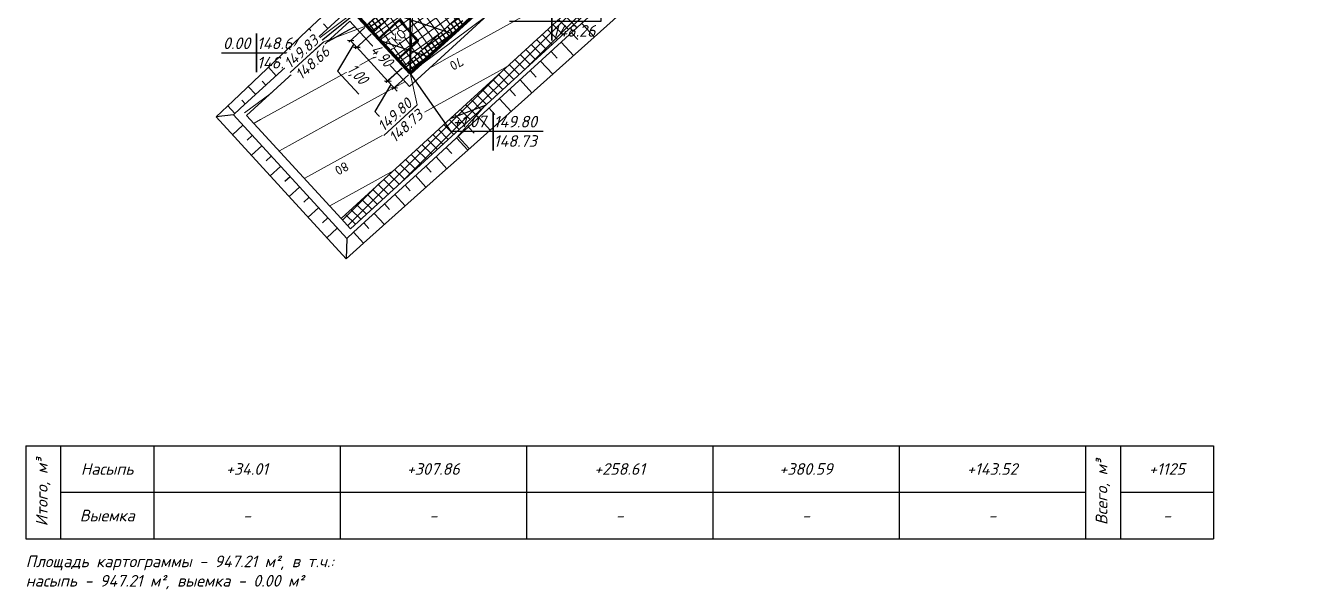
# Model space of a CAD drawing. Header units: metres. Extents: x 2306714 to 2308412, y 453204 to 454783.
# Drawn here: x 2306713.9 to 2306852, y 453204.1 to 453264.7 of the extents above; entities that cross this region are included whole.
import ezdxf
from ezdxf.enums import TextEntityAlignment as Align

# ---------------------------------------------------------------- set-up
doc = ezdxf.new("R2010")
doc.units = ezdxf.units.M
doc.linetypes.add('ACAD_ISO02W100', pattern=[15, 12, -3])
for name, color, linetype in [('АД_серый', 250, 'Continuous'), ('ВП АД', 7, 'Continuous'), ('ГП_здания', 7, 'Continuous'), ('ГП_ПЗМ', 7, 'Continuous'), ('ГП_ПЗМ @ 0.5 (1)', 7, 'Continuous'), ('ГП_Размеры проезд', 7, 'Continuous'), ('ПП_Дорога_Покрытия_Газон', 3, 'Continuous')]:
    doc.layers.add(name, color=color, linetype=linetype)
for name, color, linetype, lineweight in [('ГП_АД том 3.2.6', 250, 'Continuous', 40), ('ГП_Борт_БР100.20.8', 15, 'Continuous', 30), ('ГП_ВП', 1, 'Continuous', 40), ('ГП_Границы ЗУ', 1, 'Continuous', 50), ('ГП_Контур здания', 1, 'Continuous', 40), ('ПД_Проект_Штрих_Тротуар', 24, 'Continuous', 9), ('ТХ здания_НОП_текст', 5, 'Continuous', 25)]:
    doc.layers.add(name, color=color, linetype=linetype, lineweight=lineweight)
doc.styles.add('ASML', font='isocpeui.ttf')
doc.styles.add('Ck_rus', font='isocpeur.ttf', dxfattribs={"width": 0.8, "oblique": 15, "height": 2.5})
doc.styles.add('ISOCPEUR', font='isocpeur.ttf')
doc.styles.add('ISOCPEUR.ttf', font='isocpeur.ttf')
doc.styles.add('СПДС', font='isocpeur.ttf')
doc.dimstyles.new('ASML', dxfattribs={"dimtxt": 2.3, "dimasz": 1.5, "dimexe": 0.5, "dimexo": 0.5, "dimgap": 0.5, "dimtad": 1, "dimzin": 0, "dimdsep": 46, "dimtxsty": 'ASML', "dimblk": 'OBLIQUE', "dimcen": 0.09, "dimdle": 0.5, "dimadec": 0, "dimazin": 0, "dimtfac": 1, "dimtofl": 0, "dimtmove": 0, "dimatfit": 3, "dimldrblk": 'NONE', "dimfxl": 1, "dimtolj": 1, "dimtzin": 0, "dimarcsym": 0})
doc.dimstyles.new('Ck_Линейный р-р', dxfattribs={"dimscale": 0, "dimtxt": 2.5, "dimasz": 1, "dimexe": 0.5, "dimexo": 0.5, "dimtad": 1, "dimzin": 1, "dimtxsty": 'Ck_rus', "dimblk": 'OBLIQUE', "dimcen": 0, "dimdle": 0.1, "dimadec": 0, "dimazin": 0, "dimtfac": 1, "dimtofl": 0, "dimtmove": 1, "dimatfit": 3, "dimfxl": 1, "dimarcsym": 0})

# ---------------------------------------------------------------- blocks, each defined once
blk = doc.blocks.new('АД 3.2.6')
at = {"layer": 'АД_серый'}
h = blk.add_hatch(dxfattribs=at)
h.set_pattern_fill('ANSI37', color=256, scale=0.25)
h.set_pattern_definition([(45, (-2306965.9422, -453205.9558), (-0.56126600757, 0.56126600757), []), (135, (-2306965.9422, -453205.9558), (-0.56126600757, -0.56126600757), [])])
edge = h.paths.add_edge_path()
edge.add_line((1053.93, 1206.09), (1054.03, 1208.2))
edge.add_line((1054.03, 1208.2), (1018.62, 1175.79))
edge.add_line((1018.62, 1175.79), (966.99, 1128.52))
edge.add_line((966.99, 1128.52), (878.48, 1047.49))
edge.add_line((878.48, 1047.49), (841.6, 1013.73))
edge.add_line((841.6, 1013.73), (814.31, 988.74))
edge.add_line((814.31, 988.74), (777.44, 954.98))
edge.add_line((777.44, 954.98), (740.56, 921.22))
edge.add_line((740.56, 921.22), (666.8, 853.69))
edge.add_line((666.8, 853.69), (629.92, 819.92))
edge.add_line((629.92, 819.92), (593.04, 786.16))
edge.add_line((593.04, 786.16), (556.17, 752.4))
edge.add_line((556.17, 752.4), (292.42, 510.93))
edge.add_line((292.42, 510.93), (59.06, 297.28))
edge.add_arc((479.25, -161.67), 622.25, 132.47509, 141.1318)
edge.add_line((-5.23, 228.81), (-27.96, 200.61))
edge.add_arc((-516.72, 594.55), 627.75, 312.47523, 321.1318, ccw=False)
edge.add_line((-92.82, 131.54), (-212.23, 22.21))
edge.add_line((-212.23, 22.21), (-211.22, 21.1))
edge.add_line((-211.22, 21.1), (-91.8, 130.43))
edge.add_arc((-516.72, 594.55), 629.25, 312.47523, 321.1318)
edge.add_line((-26.79, 199.67), (-4.06, 227.87))
edge.add_arc((479.25, -161.67), 620.75, 132.47509, 141.1318, ccw=False)
edge.add_line((60.07, 296.18), (293.45, 509.84))
edge.add_line((293.45, 509.84), (557.18, 751.29))
edge.add_line((557.18, 751.29), (594.06, 785.05))
edge.add_line((594.06, 785.05), (630.94, 818.82))
edge.add_line((630.94, 818.82), (667.81, 852.58))
edge.add_line((667.81, 852.58), (741.57, 920.11))
edge.add_line((741.57, 920.11), (778.45, 953.87))
edge.add_line((778.45, 953.87), (815.33, 987.64))
edge.add_line((815.33, 987.64), (842.62, 1012.62))
edge.add_line((842.62, 1012.62), (879.5, 1046.38))
edge.add_line((879.5, 1046.38), (968.01, 1127.42))
edge.add_line((968.01, 1127.42), (1019.63, 1174.69))
edge.add_line((1019.63, 1174.69), (1053.93, 1206.09))
for p, q in [((-213.65, 42.6, 144.46), (-214.11, 43.11, 144.46)), ((-186.38, 43.17, 150), (-185.03, 41.7, 150)), ((-214.75, 41.59, 144.46), (-215.66, 42.58, 144.46)), ((-199.86, 42.35, 144.46), (-199.86, 42.35, 144.46)), ((-187.48, 42.16, 150), (-186.82, 41.43, 150)), ((-216.97, 39.57, 144.46), (-217.84, 40.51, 144.46)), ((-215.86, 40.58, 144.46), (-216.3, 41.06, 144.46)), ((-207.7, 40.95), (-207.7, 40.95)), ((-202.07, 40.33, 144.46), (-202.07, 40.33, 144.46)), ((-189.69, 40.13, 150), (-189.04, 39.42, 150)), ((-188.59, 41.14, 150), (-187.27, 39.7, 150)), ((-218.07, 38.55, 144.46), (-218.5, 39.02, 144.46)), ((-206.69, 39.85), (-206.69, 39.85)), ((-190.8, 39.12, 150), (-189.51, 37.7, 150)), ((-219.18, 37.54, 144.46), (-220.01, 38.45, 144.46)), ((-191.91, 38.1, 150), (-191.27, 37.4, 150)), ((-221.39, 35.51, 144.46), (-222.19, 36.39, 144.46)), ((-220.29, 36.53, 144.46), (-220.7, 36.97, 144.46)), ((-194.12, 36.08, 150), (-193.49, 35.39, 150)), ((-193.01, 37.09, 150), (-191.74, 35.7, 150)), ((-222.5, 34.5, 144.46), (-222.89, 34.93, 144.46)), ((-195.23, 35.07, 150), (-193.98, 33.7, 150)), ((-196.33, 34.05, 150), (-195.72, 33.38, 150)), ((-198.55, 32.03, 150), (-197.94, 31.37, 150)), ((-197.44, 33.04, 150), (-196.22, 31.71, 150)), ((-199.82, 30.86, 150.09), (-198.63, 29.55, 150.09)), ((-199.65, 31.01, 150), (-198.46, 29.71, 150)), ((-200.93, 29.85, 150.09), (-200.34, 29.2, 150.09)), ((-203.14, 27.82, 150.09), (-202.57, 27.19, 150.09)), ((-202.03, 28.83, 150.09), (-200.87, 27.56, 150.09)), ((-204.25, 26.81, 150.09), (-203.11, 25.56, 150.09)), ((-205.35, 25.8, 150.09), (-204.79, 25.18, 150.09)), ((-207.56, 23.77, 150.09), (-207.01, 23.16, 150.09)), ((-206.46, 24.78, 150.09), (-205.34, 23.56, 150.09)), ((-208.67, 22.76, 150.09), (-207.57, 21.55, 150.09)), ((-210.88, 20.73, 150.09), (-209.8, 19.55, 150.09)), ((-209.78, 21.74, 150.09), (-209.23, 21.15, 150.09))]:
    blk.add_line(p, q, dxfattribs=at)
blk.add_lwpolyline([(55.35, 301.34, 0.03779), (-9.51, 232.26), (-32.24, 204.06, -0.037789), (-96.53, 135.59), (-104.61, 128.2), (-107.98, 131.89), (-128.75, 112.88), (-125.37, 109.19), (-204.88, 36.39), (-211.3, 43.4), (-222.36, 33.27), (-212.23, 22.21), (-92.82, 131.54, 0.037789), (-27.96, 200.61), (-5.23, 228.81, -0.03779), (59.06, 297.28)], format="xyb", dxfattribs=at)
at = {"layer": 'АД_серый', "flags": 128}
blk.add_lwpolyline([(1344.16, 1465.5), (1278.69, 1409.95, 0.009404), (1222.38, 1360.31), (1074.58, 1224.99), (1077.96, 1221.31), (1065.79, 1210.16), (1057.31, 1202.4), (1053.93, 1206.09), (60.07, 296.18, 0.03779), (-4.06, 227.87), (-26.79, 199.67, -0.037789), (-91.8, 130.43), (-211.22, 21.1), (-212.23, 22.21)], format="xyb", dxfattribs=at)
at = {"layer": 'АД_серый', "linetype": 'Continuous', "flags": 128}
for points in [[(-199.82, 30.86), (-184.36, 45.01), (-165.92, 61.89), (-147.7, 78.58), (-147.49, 78.77), (-147.37, 78.88), (-129.05, 95.66), (-126.83, 97.68), (-125.36, 99.03), (-124.32, 97.9), (-109.51, 111.34), (-98.44, 121.46), (-96.96, 122.81), (-91.04, 128.19), (-90.33, 128.82), (-83.56, 134.97), (-76.31, 142.01), (-72.91, 145.37), (-72.72, 145.56), (-72.6, 145.68), (-69.17, 149.15), (-62.16, 156.42)], [(-199.82, 30.86), (-202.8, 28.13), (-210.88, 20.73), (-211.62, 20.06), (-223.78, 33.33), (-223.04, 34.01), (-214.96, 41.41), (-211.24, 44.81), (-204.82, 37.81), (-190.1, 51.28), (-171.66, 68.16), (-153.44, 84.85), (-153.23, 85.04), (-153.11, 85.15), (-134.79, 101.93), (-126.78, 109.25), (-130.16, 112.94), (-119.72, 122.5), (-107.92, 133.3)], [(-198.62, 29.55), (-183, 43.52), (-164.55, 60.39), (-146.52, 77.28), (-146.3, 77.48), (-146.19, 77.59), (-128, 94.51), (-125.79, 96.54), (-124.32, 97.9)], [(-209.8, 19.55), (-211.66, 17.88), (-225.63, 33.14), (-223.82, 34.85), (-215.86, 42.39), (-211.17, 46.82), (-209.68, 45.19)], [(-223.78, 33.33), (-225.63, 33.14)], [(-222.76, 32.23), (-223.87, 31.21)], [(-221.75, 31.12), (-222.3, 30.61)], [(-220.74, 30.01), (-221.84, 29)], [(-209.8, 19.55), (-201.65, 26.87), (-198.63, 29.55)], [(-219.72, 28.91), (-220.28, 28.4)], [(-218.71, 27.8), (-219.82, 26.79)], [(-217.7, 26.69), (-218.25, 26.19)], [(-216.69, 25.59), (-217.79, 24.57)], [(-215.67, 24.48), (-216.23, 23.97)], [(-214.66, 23.37), (-215.77, 22.36)], [(-213.65, 22.27), (-214.2, 21.76)], [(-212.63, 21.16), (-213.74, 20.15)], [(-211.62, 20.06), (-211.66, 17.88)]]:
    blk.add_lwpolyline(points, dxfattribs=at)
at = {"layer": 'АД_серый', "linetype": 'Continuous', "elevation": 144.46, "flags": 128}
blk.add_lwpolyline([(-223.61, 33.49), (-224.39, 34.31)], dxfattribs=at)
blk = doc.blocks.new('A$Cc45fd573')
at = {"layer": 'ПД_Проект_Штрих_Тротуар'}
h = blk.add_hatch(dxfattribs=at)
h.set_pattern_fill('ANSI37', color=256, scale=0.25, angle=-9.0804)
h.set_pattern_definition([(35.91960502, (-2303578.8135, -469156.888), (-0.46565303754, 0.64281125622), []), (125.91960502, (-2303578.8135, -469156.888), (-0.64281125622, -0.46565303754), [])])
h.paths.add_polyline_path([(-6.94, -2.49), (2.88, 6.63), (6.22, 3.04), (-3.61, -6.08)])
h.paths.add_polyline_path([(0.07, 1.36), (1.46, 2.65), (2.96, 1.04), (1.56, -0.26)], flags=16)
at = {"layer": 'ПП_Дорога_Покрытия_Газон'}
h = blk.add_hatch(dxfattribs=at)
h.set_pattern_fill('ANSI37', color=256, scale=0.15, angle=-9.0804)
h.set_pattern_definition([(35.919605022, (-2303578.81353, -469156.888), (-0.27939182252, 0.38568675373), []), (125.919605022, (-2303578.81353, -469156.888), (-0.38568675373, -0.27939182252), [])])
h.paths.add_polyline_path([(11.35, 7.8), (3.28, 0.32), (73.2, 65.22)], flags=17)
edge = h.paths.add_edge_path()
edge.add_line((72.05, 62.79), (71.37, 63.52))
edge.add_line((71.37, 63.52), (50.75, 44.38))
edge.add_line((50.75, 44.38), (51.43, 43.65))
edge.add_line((51.43, 43.65), (50.34, 42.63))
edge.add_line((50.34, 42.63), (49.65, 43.36))
edge.add_line((49.65, 43.36), (37.29, 31.88))
edge.add_line((37.29, 31.88), (37.97, 31.15))
edge.add_line((37.97, 31.15), (36.87, 30.13))
edge.add_line((36.87, 30.13), (36.19, 30.86))
edge.add_line((36.19, 30.86), (12.45, 8.82))
edge.add_line((12.45, 8.82), (13.13, 8.09))
edge.add_line((13.13, 8.09), (12.03, 7.07))
edge.add_line((12.03, 7.07), (11.35, 7.8))
edge.add_line((11.35, 7.8), (3.28, 0.32))
edge.add_line((3.28, 0.32), (3.96, -0.42))
edge.add_line((3.96, -0.42), (2.94, -1.37))
edge.add_line((2.94, -1.37), (2.26, -0.64))
edge.add_line((2.26, -0.64), (-3.61, -6.08))
edge.add_line((-3.61, -6.08), (-6.94, -2.49))
edge.add_line((-6.94, -2.49), (17.17, 19.9))
edge.add_line((17.17, 19.9), (14.86, 22.39))
edge.add_line((14.86, 22.39), (39.71, 45.45))
edge.add_line((39.71, 45.45), (39.66, 45.5))
edge.add_line((39.66, 45.5), (52.85, 57.75))
edge.add_line((52.85, 57.75), (51.06, 59.68))
edge.add_line((51.06, 59.68), (65.72, 73.28))
edge.add_line((65.72, 73.28), (73.2, 65.22))
edge.add_line((73.2, 65.22), (72.47, 64.54))
edge.add_line((72.47, 64.54), (73.15, 63.81))
edge.add_line((73.15, 63.81), (74.62, 65.17))
edge.add_line((74.62, 65.17), (65.77, 74.7))
edge.add_line((65.77, 74.7), (49.65, 59.73))
edge.add_line((49.65, 59.73), (51.28, 57.97))
edge.add_line((51.28, 57.97), (13.24, 22.66))
edge.add_line((13.24, 22.66), (15.76, 19.95))
edge.add_line((15.76, 19.95), (-7.62, -1.76))
edge.add_line((-7.62, -1.76), (-2.93, -6.81))
edge.add_line((-2.93, -6.81), (72.05, 62.79))
blk.add_lwpolyline([(-2.93, -6.81), (-7.62, -1.76), (15.76, 19.95), (13.24, 22.66), (51.28, 57.97), (49.65, 59.73), (65.77, 74.7), (74.62, 65.17)], close=True, dxfattribs=at)
at = {"layer": 'ТХ здания_НОП_текст', "color": 0, "insert": (-4.44, -3.12), "char_height": 1, "width": 2.0493, "attachment_point": 5, "rotation": 42.853, "line_spacing_factor": 0.8, "style": 'ISOCPEUR', "bg_fill": 3, "box_fill_scale": 1, "bg_fill_color": 256, "bg_fill_transparency": 0}
blk.add_mtext('ТКО', dxfattribs=at)
at = {"layer": 'ГП_Борт_БР100.20.8'}
for points in [[(-3.61, -6.08), (-6.94, -2.49), (17.17, 19.9)], [(2.26, -0.64), (-3.61, -6.08)]]:
    blk.add_lwpolyline(points, dxfattribs=at)
at = {"layer": 'ГП_Контур здания', "color": 250, "lineweight": 50, "ltscale": 100}
blk.add_lwpolyline([(-6.33, -3.15), (-4.13, -1.11), (-2.09, -3.31), (-4.29, -5.35)], close=True, dxfattribs=at)
blk = doc.blocks.new('_Oblique')
at = {"color": 0, "linetype": 'ByBlock', "lineweight": -2}
blk.add_line((-0.5, -0.5), (0.5, 0.5), dxfattribs=at)
blk = doc.blocks.new('*D70')
at = {"layer": 'ГП_Размеры проезд', "color": 0, "lineweight": -2, "transparency": 16777216}
for p, q in [((2306754.31, 453260.14), (2306752.6, 453258.56)), ((2306753.12, 453258.36), (2306751.38, 453255.45)), ((2306752.78, 453258.73), (2306752.44, 453259.1)), ((2306753.46, 453258), (2306752.78, 453258.73)), ((2306754.99, 453259.4), (2306753.27, 453257.83)), ((2306753.46, 453258), (2306753.79, 453257.63)), ((2306751.38, 453255.45), (2306753.66, 453252.95))]:
    blk.add_line(p, q, dxfattribs=at)
at = {"layer": 'ГП_Размеры проезд', "color": 0, "lineweight": -2, "transparency": 16777216, "xscale": 0.5, "yscale": 0.5, "zscale": 0.5}
for p, rotation in [((2306752.78, 453258.73), 312.474636740147), ((2306753.46, 453258), 132.474636740147)]:
    blk.add_blockref('_Oblique', p, dxfattribs=dict(at, rotation=rotation))
at = {"layer": 'ГП_Размеры проезд', "color": 0, "lineweight": 30, "transparency": 16777216, "insert": (2306753.44, 453255.05), "char_height": 1.25, "attachment_point": 5, "rotation": 312.4746, "style": 'Ck_rus', "bg_fill": 3, "box_fill_scale": 1.1, "bg_fill_color": 9, "bg_fill_true_color": 13158600, "bg_fill_transparency": 0}
blk.add_mtext('1,00', dxfattribs=at)
blk = doc.blocks.new('*D68')
at = {"layer": 'ГП_Размеры проезд', "color": 0, "lineweight": -2, "transparency": 16777216}
for p, q in [((2306751.01, 453263.75), (2306749.29, 453262.18)), ((2306752.81, 453258.69), (2306749.44, 453262.39)), ((2306754.31, 453260.13), (2306752.59, 453258.56))]:
    blk.add_line(p, q, dxfattribs=at)
at = {"layer": 'ГП_Размеры проезд', "color": 0, "lineweight": -2, "transparency": 16777216, "xscale": 0.5, "yscale": 0.5, "zscale": 0.5}
for p, rotation in [((2306749.47, 453262.35), 132.4228066401555), ((2306752.78, 453258.73), 312.4228066401556)]:
    blk.add_blockref('_Oblique', p, dxfattribs=dict(at, rotation=rotation))
at = {"layer": 'ГП_Размеры проезд', "color": 0, "lineweight": 30, "transparency": 16777216, "insert": (2306752.05, 453261.38), "char_height": 1.25, "attachment_point": 5, "rotation": 312.4228, "style": 'Ck_rus', "bg_fill": 3, "box_fill_scale": 1.1, "bg_fill_color": 9, "bg_fill_true_color": 13158600, "bg_fill_transparency": 0}
blk.add_mtext('4,90', dxfattribs=at)
blk = doc.blocks.new('*D69')
at = {"layer": 'ГП_Размеры проезд', "color": 0, "lineweight": -2, "transparency": 16777216}
for p, q in [((2306750.33, 453264.49), (2306748.61, 453262.92)), ((2306749.13, 453262.72), (2306747.4, 453259.8)), ((2306749.51, 453262.31), (2306748.76, 453263.12)), ((2306751.01, 453263.75), (2306749.29, 453262.18)), ((2306747.4, 453259.8), (2306749.68, 453257.31))]:
    blk.add_line(p, q, dxfattribs=at)
at = {"layer": 'ГП_Размеры проезд', "color": 0, "lineweight": -2, "transparency": 16777216, "xscale": 0.5, "yscale": 0.5, "zscale": 0.5}
for p, rotation in [((2306748.8, 453263.08), 132.4763724310876), ((2306749.47, 453262.35), 312.4763724310877)]:
    blk.add_blockref('_Oblique', p, dxfattribs=dict(at, rotation=rotation))
at = {"layer": 'ГП_Размеры проезд', "color": 0, "lineweight": 30, "transparency": 16777216, "insert": (2306749.46, 453259.4), "char_height": 1.25, "attachment_point": 5, "rotation": 312.4764, "style": 'Ck_rus', "bg_fill": 3, "box_fill_scale": 1.1, "bg_fill_color": 9, "bg_fill_true_color": 13158600, "bg_fill_transparency": 0}
blk.add_mtext('1,00', dxfattribs=at)
blk = doc.blocks.new('*D76')
at = {"layer": 'ГП_Размеры проезд', "color": 0, "lineweight": -2, "transparency": 16777216}
for p, q in [((2306751.21, 453275.46), (2306745.42, 453270.16)), ((2306758.05, 453267.9), (2306751.01, 453275.61)), ((2306752.33, 453262.67), (2306745.29, 453270.38))]:
    blk.add_line(p, q, dxfattribs=at)
at = {"layer": 'ГП_Размеры проезд', "color": 0, "lineweight": -2, "transparency": 16777216, "xscale": 0.5, "yscale": 0.5, "zscale": 0.5}
for p, rotation in [((2306751.18, 453275.42), 42.43272959676904), ((2306745.45, 453270.19), 222.432729596769)]:
    blk.add_blockref('_Oblique', p, dxfattribs=dict(at, rotation=rotation))
at = {"layer": 'ГП_Размеры проезд', "color": 0, "lineweight": 30, "transparency": 16777216, "insert": (2306747.47, 453273.73), "char_height": 1.25, "attachment_point": 5, "rotation": 42.4327, "style": 'Ck_rus', "bg_fill": 3, "box_fill_scale": 1.1, "bg_fill_color": 9, "bg_fill_true_color": 13158600, "bg_fill_transparency": 0}
blk.add_mtext('7,75', dxfattribs=at)
blk = doc.blocks.new('BD_Cart_Mark')
at = {"color": 1, "linetype": 'ByBlock', "lineweight": -2, "transparency": 33554687, "style": 'СПДС'}
for tag, p in [('G_C_H_001', (-4.83, 0.83)), ('G_C_H2_001', (-4.83, -3.33))]:
    blk.add_attdef(tag, p, '', height=2.5, dxfattribs=at)
at = {"color": 26, "linetype": 'ByBlock', "lineweight": -2, "transparency": 33554687, "style": 'СПДС'}
blk.add_attdef('G_C_Red_001', (0.58, 0.83), '', height=2.5, dxfattribs=at)
at = {"color": 176, "linetype": 'ByBlock', "lineweight": -2, "transparency": 33554687, "style": 'СПДС'}
blk.add_attdef('G_C_Black_001', (0.58, -3.33), '', height=2.5, dxfattribs=at)
at = {"color": 214, "linetype": 'ByBlock', "lineweight": -2, "transparency": 33554687, "style": 'СПДС'}
blk.add_attdef('G_C_Dop_001', (0.58, -7.5), '', height=2.5, dxfattribs=at)
blk = doc.blocks.new('*T304')
at = {"layer": 'ГП_ПЗМ', "color": 0, "linetype": 'ByBlock', "lineweight": -2, "transparency": 16777216}
for p, q in [((0, 0), (127.5, 0)), ((0, 0), (0, -10)), ((3.75, 0), (3.75, -10)), ((13.75, 0), (13.75, -10)), ((33.75, 0), (33.75, -10)), ((53.75, 0), (53.75, -10)), ((73.75, 0), (73.75, -10)), ((93.75, 0), (93.75, -10)), ((113.75, 0), (113.75, -10)), ((117.5, 0), (117.5, -10)), ((127.5, 0), (127.5, -10)), ((3.75, -5), (113.75, -5)), ((117.5, -5), (127.5, -5)), ((0, -10), (127.5, -10))]:
    blk.add_line(p, q, dxfattribs=at)
at = {"layer": 'ГП_ПЗМ', "color": 0, "transparency": 16777216, "char_height": 1.25, "width": 9.98, "attachment_point": 5, "rotation": 90, "style": 'ASML'}
for s, insert in [('Итого, м³', (1.875, -5)), ('Всего, м³', (115.625, -5))]:
    blk.add_mtext(s, dxfattribs=dict(at, insert=insert))
at = {"layer": 'ГП_ПЗМ', "color": 0, "transparency": 16777216, "char_height": 1.25, "attachment_point": 5, "style": 'ASML'}
for s, insert, width in [('Насыпь', (8.75, -2.5), 9.98), ('+34.01', (23.75, -2.5), 19.98), ('+307.86', (43.75, -2.5), 19.98), ('+258.61', (63.75, -2.5), 19.98), ('+380.59', (83.75, -2.5), 19.98), ('+143.52', (103.75, -2.5), 19.98), ('+1125', (122.5, -2.5), 9.98), ('Выемка', (8.75, -7.5), 9.98), ('-', (23.75, -7.5), 19.98), ('-', (43.75, -7.5), 19.98), ('-', (63.75, -7.5), 19.98), ('-', (83.75, -7.5), 19.98), ('-', (103.75, -7.5), 19.98), ('-', (122.5, -7.5), 9.98)]:
    blk.add_mtext(s, dxfattribs=dict(at, insert=insert, width=width))
blk = doc.blocks.new('Площадка НОП парковаязона')
at = {"layer": 'ГП_ПЗМ'}
h = blk.add_hatch(dxfattribs=at)
h.set_pattern_fill('ANSI31', color=1, angle=5156.6202, style=0)
h.set_pattern_definition([(161.62015618, (-2306729.4586, -453201.8055), (-1.001125794, -3.013033711), [])])
h.paths.add_polyline_path([(25.71, 57.76), (25.71, 69.74), (19.84, 64.17)], flags=0)
h.paths.add_polyline_path([(45.71, 76.07), (47.56, 77.76), (45.71, 77.76)], flags=0)
h.paths.add_polyline_path([(65.71, 94.38), (69.4, 97.76), (65.71, 97.76)], flags=0)
h.paths.add_polyline_path([(98.54, 137.76), (90.75, 137.76), (93.58, 140.33), (96.48, 140.17), (98.42, 137.9)], flags=0)
h.paths.add_polyline_path([(91.25, 117.76), (88.29, 117.76), (87.65, 117.18), (87.11, 117.76), (85.71, 117.76), (85.71, 112.69)], flags=0)
h.paths.add_polyline_path([(87.11, 117.76), (85.71, 119.29), (85.71, 117.76)], flags=0)
h.paths.add_polyline_path([(85.71, 127.61), (85.71, 133.19), (90.75, 137.76), (98.54, 137.76), (99.69, 136.42), (101.69, 134.09), (100.37, 132.89), (103.75, 129.21), (91.25, 117.76), (88.29, 117.76), (100.92, 129.33), (94.85, 135.97)], flags=0)
h.paths.add_polyline_path([(85.71, 133.19), (77.26, 125.56), (77.17, 122.5), (77.36, 122.3), (72.34, 117.76), (85.71, 117.76), (85.71, 119.29), (81.57, 123.81), (85.71, 127.61)], flags=0)
h.paths.add_polyline_path([(65.71, 111.77), (65.71, 97.76), (69.4, 97.76), (85.71, 112.69), (85.71, 117.76), (72.34, 117.76)], flags=0)
h.paths.add_polyline_path([(45.71, 77.76), (34.16, 77.76), (41.31, 84.54), (40.36, 85.55), (40.45, 88.91), (45.71, 93.7), (45.71, 87.73), (44.91, 87), (45.71, 86.12)], flags=0)
h.paths.add_polyline_path([(65.71, 94.38), (65.71, 97.76), (64.75, 97.76), (65.52, 96.92), (49.37, 82.13), (45.71, 86.12), (45.71, 77.76), (47.56, 77.76)], flags=0)
h.paths.add_polyline_path([(45.71, 93.7), (45.71, 87.73), (56.67, 97.76), (50.21, 97.76)], flags=0)
h.paths.add_polyline_path([(50.21, 97.76), (56.67, 97.76), (61.06, 101.79), (64.75, 97.76), (65.71, 97.76), (65.71, 111.77)], flags=0)
h.paths.add_polyline_path([(25.71, 69.74), (25.71, 57.76), (45.71, 76.07), (45.71, 77.76), (34.16, 77.76)], flags=0)
h.paths.add_polyline_path([(74.75, 113.5), (70.32, 109.45), (74.37, 105.02), (78.8, 109.07)])
h.paths.add_polyline_path([(29.12, 65.89), (30.15, 66.84), (31.3, 65.58), (30.27, 64.64)])
h.paths.add_polyline_path([(33.03, 71.1), (34.99, 68.96), (40.52, 74.03), (38.56, 76.17)])
for points in [[(25.71, 69.74), (25.71, 57.76), (45.71, 76.07), (45.71, 77.76), (34.16, 77.76)], [(25.71, 57.76), (25.71, 69.74), (19.84, 64.17)]]:
    blk.add_lwpolyline(points, close=True, dxfattribs=at)
at = {"layer": 'ГП_ПЗМ', "flags": 128}
for points in [[(36.4, 63.36), (40.94, 63.36), (40.94, 65.44), (40.94, 61.29), (40.94, 63.36), (46.23, 63.36), (45.71, 76.07)], [(5.47, 59.95), (9.24, 59.95), (9.24, 62.02), (9.24, 57.87), (9.24, 59.95), (14.56, 59.95), (19.84, 64.17)], [(40.01, 51.52), (34.65, 51.52), (34.65, 53.6), (34.65, 49.45), (34.65, 51.52), (30.13, 51.52), (25.71, 57.76)]]:
    blk.add_lwpolyline(points, dxfattribs=at)
blk.add_blockref('*T304', (-15.54, 17.76))
at = {"layer": 'ГП_ПЗМ @ 0.5 (1)'}
ref = blk.add_blockref('BD_Cart_Mark', (40.94, 63.36), dxfattribs=dict(at, xscale=0.5, yscale=0.5, zscale=0.5))
ref.add_attrib('G_C_Red_001', '149.66', (40.98, 63.78), dxfattribs={"layer": '0', "color": 26, "linetype": 'ByBlock', "lineweight": -2, "transparency": 33554687, "height": 1.25, "style": 'ASML'})
ref.add_attrib('G_C_Black_001', '148.26', (40.98, 61.69), dxfattribs={"layer": '0', "color": 176, "linetype": 'ByBlock', "lineweight": -2, "transparency": 33554687, "height": 1.25, "style": 'ASML'})
ref.add_attrib('G_C_H_001', '+1.40', (36.55, 63.78), dxfattribs={"layer": '0', "color": 5, "linetype": 'ByBlock', "lineweight": -2, "transparency": 33554687, "height": 1.25, "style": 'ASML'})
ref = blk.add_blockref('BD_Cart_Mark', (9.24, 59.95), dxfattribs=dict(at, xscale=0.5, yscale=0.5, zscale=0.5))
ref.add_attrib('G_C_Red_001', '148.64', (9.28, 60.36), dxfattribs={"layer": '0', "color": 26, "linetype": 'ByBlock', "lineweight": -2, "transparency": 33554687, "height": 1.25, "style": 'ASML'})
ref.add_attrib('G_C_Black_001', '148.64', (9.28, 58.28), dxfattribs={"layer": '0', "color": 176, "linetype": 'ByBlock', "lineweight": -2, "transparency": 33554687, "height": 1.25, "style": 'ASML'})
ref.add_attrib('G_C_H_001', '0.00', (5.63, 60.36), dxfattribs={"layer": '0', "color": 3, "linetype": 'ByBlock', "lineweight": -2, "transparency": 33554687, "height": 1.25, "style": 'ASML'})
ref = blk.add_blockref('BD_Cart_Mark', (34.65, 51.52), dxfattribs=dict(at, xscale=0.5, yscale=0.5, zscale=0.5))
ref.add_attrib('G_C_Red_001', '149.80', (34.69, 51.94), dxfattribs={"layer": '0', "color": 26, "linetype": 'ByBlock', "lineweight": -2, "transparency": 33554687, "height": 1.25, "style": 'ASML'})
ref.add_attrib('G_C_Black_001', '148.73', (34.69, 49.86), dxfattribs={"layer": '0', "color": 176, "linetype": 'ByBlock', "lineweight": -2, "transparency": 33554687, "height": 1.25, "style": 'ASML'})
ref.add_attrib('G_C_H_001', '+1.07', (30.29, 51.96), dxfattribs={"layer": '0', "color": 5, "linetype": 'ByBlock', "lineweight": -2, "transparency": 33554687, "height": 1.25, "style": 'ASML'})
at = {"layer": 'ГП_ПЗМ', "color": 7, "insert": (-15.54, 5.96), "char_height": 1.25, "attachment_point": 1, "style": 'ASML'}
blk.add_mtext('Площадь картограммы - 947.21 м², в т.ч.: \\Pнасыпь - 947.21 м², выемка - 0.00 м²', dxfattribs=at)

msp = doc.modelspace()

# ---------------------------------------------------------------- linework, layer by layer
at = {"layer": 'ВП АД', "color": 5, "linetype": 'Continuous', "lineweight": 20, "flags": 128}
for points, elevation in [([(2306777.907, 453271.567), (2306776.261, 453270.655), (2306776.033, 453270.529), (2306773.524, 453269.139), (2306767.599, 453265.858), (2306762.802, 453263.201), (2306759.164, 453261.186), (2306757.579, 453260.308), (2306757.29, 453260.148)], 149.7), ([(2306744.388, 453262.572), (2306745.134, 453263.126), (2306745.653, 453263.514), (2306748.391, 453265.558)], 149.6), ([(2306763.437, 453265.776), (2306756.3, 453260.443), (2306755.386, 453259.761)], 149.8), ([(2306738.431, 453254.222), (2306739.121, 453254.603), (2306748.33, 453259.635), (2306749.454, 453260.257), (2306751.97, 453261.648)], 149.6), ([(2306765.614, 453260.312), (2306764.443, 453259.663), (2306763.74, 453259.274), (2306757.373, 453255.748), (2306755.306, 453254.603), (2306753.734, 453253.733), (2306753.275, 453253.482), (2306743.865, 453248.287)], 149.8), ([(2306741.148, 453251.254), (2306746.198, 453254.042), (2306751.032, 453256.684), (2306753.506, 453258.054), (2306754.671, 453258.698)], 149.7), ([(2306740.265, 453257.442), (2306737.42, 453255.327)], 149.7), ([(2306753.321, 453249.058), (2306752.59, 453248.653), (2306751.447, 453248.02), (2306746.578, 453245.323)], 149.9)]:
    msp.add_lwpolyline(points, dxfattribs=dict(at, elevation=elevation))
at = {"layer": 'ВП АД', "color": 5, "linetype": 'Continuous', "lineweight": 30, "flags": 128}
for points, elevation in [([(2306746.274, 453262.943), (2306746.955, 453263.319), (2306748.143, 453263.976), (2306749.269, 453264.598)], 149.5), ([(2306759.896, 453252.366), (2306760.053, 453252.54), (2306760.179, 453252.682), (2306762.656, 453255.45), (2306763.246, 453256.111), (2306759.649, 453254.753), (2306759.468, 453254.685)], 150)]:
    msp.add_lwpolyline(points, dxfattribs=dict(at, elevation=elevation))

# ---------------------------------------------------------------- block references
at = {"layer": 'ГП_АД том 3.2.6'}
msp.add_blockref('АД 3.2.6', (2306959.994, 453221.76), dxfattribs=at)

# ---------------------------------------------------------------- texts
at = {"layer": 'ВП АД', "color": 5, "linetype": 'Continuous', "lineweight": 15, "style": 'ISOCPEUR.ttf'}
for s, rotation, p in [('70', 208.97953, (2306760.16, 453260.594, 149.7)), ('80', 208.90296, (2306747.853, 453249.346, 149.8))]:
    msp.add_text(s, height=1, rotation=rotation, dxfattribs=at).set_placement(p, align=Align.MIDDLE_CENTER)

# ---------------------------------------------------------------- next in the draw order: block references
at = {"layer": 'ГП_здания', "rotation": 359.6050368473819}
msp.add_blockref('A$Cc45fd573', (2306758.146, 453266.36), dxfattribs=at)

# ---------------------------------------------------------------- next in the draw order: linework, layer by layer
at = {"layer": 'ГП_ВП', "color": 1, "linetype": 'Continuous', "lineweight": 20, "elevation": 149.8, "flags": 128}
msp.add_lwpolyline([(2306755.171, 453259.566), (2306755.601, 453269.314), (2306755.215, 453268.967), (2306755.214, 453268.965), (2306753.646, 453267.551), (2306753.634, 453267.544), (2306753.616, 453267.526), (2306752.054, 453266.119), (2306752.024, 453266.089), (2306750.477, 453264.693)], dxfattribs=at)
at = {"layer": 'ГП_Границы ЗУ', "color": 1, "linetype": 'ACAD_ISO02W100', "lineweight": 80, "elevation": 148.638}
msp.add_lwpolyline([(2306749.3, 453265.978), (2306755.172, 453259.567), (2306833.209, 453331.012), (2306829.833, 453334.699), (2306831.144, 453335.899), (2306825.936, 453341.979, 0.4234178), (2306823.024, 453342.137), (2306806.714, 453327.372, 0.4234548), (2306806.625, 453324.299), (2306806.815, 453324.11), (2306771.396, 453292.091), (2306769.91, 453290.713, 0.4123911), (2306769.814, 453287.343), (2306770.766, 453286.343), (2306752.19, 453268.731)], format="xyb", close=True, dxfattribs=at)

# ---------------------------------------------------------------- next in the draw order: dimensions: what is measured, and where the dimension line sits
at = {"layer": 'ГП_Размеры проезд', "lineweight": 30}
dim = msp.add_aligned_dim(p1=(2306755.172, 453259.567), p2=(2306754.497, 453260.304), distance=2.327, dimstyle='Ck_Линейный р-р', override={"dimgap": 1, "dimtfill": 1}, dxfattribs=at)
dim.commit()
dim.dimension.update_dxf_attribs({"geometry": '*D70', "text_midpoint": (2306752.639, 453255.925)})

# ---------------------------------------------------------------- next in the draw order: dimensions: what is measured, and where the dimension line sits
dim = msp.add_aligned_dim(p1=(2306754.496, 453260.303), p2=(2306751.191, 453263.92), distance=2.329, dimstyle='Ck_Линейный р-р', override={"dimgap": 1, "dimtfill": 1}, dxfattribs=at)
dim.commit()
dim.dimension.update_dxf_attribs({"geometry": '*D68', "text_midpoint": (2306752.046, 453261.384)})

# ---------------------------------------------------------------- next in the draw order: dimensions: what is measured, and where the dimension line sits
dim = msp.add_aligned_dim(p1=(2306751.191, 453263.92), p2=(2306750.515, 453264.658), distance=2.33, dimstyle='Ck_Линейный р-р', override={"dimgap": 1, "dimtfill": 1}, dxfattribs=at)
dim.commit()
dim.dimension.update_dxf_attribs({"geometry": '*D69', "text_midpoint": (2306748.655, 453260.277)})

# ---------------------------------------------------------------- next in the draw order: dimensions: what is measured, and where the dimension line sits
dim = msp.add_aligned_dim(p1=(2306758.223, 453267.715), p2=(2306752.502, 453262.485), distance=-10.445, dimstyle='Ck_Линейный р-р', override={"dimgap": 1, "dimtfill": 1}, dxfattribs=at)
dim.commit()
dim.dimension.update_dxf_attribs({"geometry": '*D76', "text_midpoint": (2306747.472, 453273.732)})

# ---------------------------------------------------------------- next in the draw order: block references
at = {"layer": 'ГП_ПЗМ'}
msp.add_blockref('Площадка НОП парковаязона', (2306729.459, 453201.806), dxfattribs=at)

# ---------------------------------------------------------------- next in the draw order: texts
at = {"layer": 'ГП_ВП', "color": 1, "linetype": 'Continuous', "lineweight": 20, "char_height": 1.15, "attachment_point": 5, "style": 'ASML', "bg_fill": 3, "box_fill_scale": 1.326087, "bg_fill_color": 9, "bg_fill_true_color": 13158600, "bg_fill_transparency": 0}
for s, insert, width, rotation in [('149.83', (2306743.492, 453261.878, 149.831), 4.2166, 42.46875), ('149.80', (2306753.527, 453255.113, 149.8), 4.17612, 42.44441)]:
    msp.add_mtext(s, dxfattribs=dict(at, insert=insert, width=width, rotation=rotation))

# ---------------------------------------------------------------- next in the draw order: texts
at = {"layer": 'ГП_ВП', "color": 7, "linetype": 'Continuous', "lineweight": 20, "char_height": 1.15, "attachment_point": 1, "style": 'ASML', "bg_fill": 3, "box_fill_scale": 1.326087, "bg_fill_color": 9, "bg_fill_true_color": 13158600, "bg_fill_transparency": 0}
for s, insert, width, rotation in [('148.66', (2306742.712, 453259.639, 149.831), 4.14884, 42.46875), ('148.73', (2306752.76, 453252.888, 149.8), 4.2166, 42.44441)]:
    msp.add_mtext(s, dxfattribs=dict(at, insert=insert, width=width, rotation=rotation))

# ---------------------------------------------------------------- next in the draw order: linework, layer by layer
at = {"layer": 'ГП_ВП', "color": 0, "linetype": 'Continuous', "lineweight": 20}
for p, q in [((2306742.314, 453259.648, 149.831), (2306745.818, 453262.855, 149.831)), ((2306752.348, 453252.883, 149.8), (2306755.853, 453256.089, 149.8))]:
    msp.add_line(p, q, dxfattribs=at)

# ---------------------------------------------------------------- next in the draw order: leaders
at = {"layer": 'ГП_ВП', "color": 7, "linetype": 'Continuous', "lineweight": 20}
for points in [[(2306750.506, 453264.655, 149.831), (2306745.91, 453262.939, 149.831), (2306744.066, 453261.251, 149.831)], [(2306755.171, 453259.566, 149.8), (2306755.945, 453256.173, 149.8), (2306754.1, 453254.486, 149.8)]]:
    msp.add_leader(points, dimstyle='ASML', override={"dimscale": 1, "dimasz": 2.5, "dimclrd": 7, "dimldrblk": 'None', "dimlwd": 20}, dxfattribs=at)

doc.saveas('drawing.dxf')
